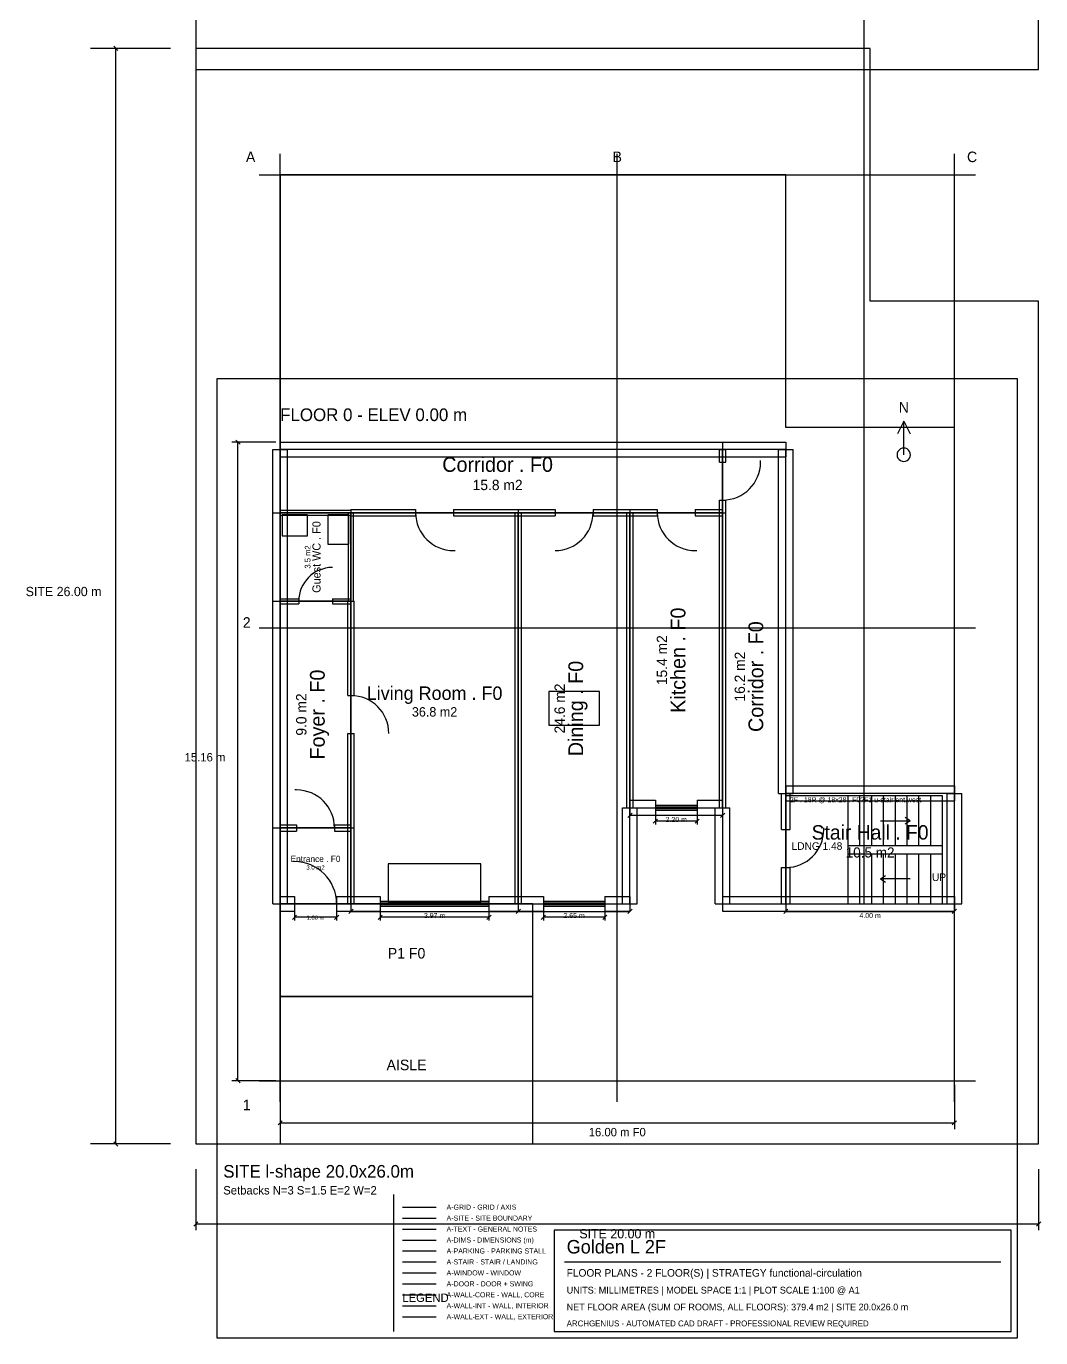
# Model space of a CAD drawing. Extents: x -4025 to 22726, y -4600 to 51500.
# Drawn here: x -4025 to 20050, y -4600 to 26525 of the extents above; entities that cross this region are included whole.
import ezdxf
from ezdxf.enums import TextEntityAlignment as Align

# ---------------------------------------------------------------- set-up
doc = ezdxf.new("R2010")
doc.units = 0
doc.linetypes.add('CENTER', pattern=[0])
doc.linetypes.add('DASHED', pattern=[0])
for name, color, linetype in [('A-AXIS', 1, 'CENTER'), ('A-AXIS-TEXT', 1, 'CONTINUOUS'), ('A-BLDG-OUT', 9, 'DASHED'), ('A-DIMS', 2, 'CONTINUOUS'), ('A-DOOR', 3, 'CONTINUOUS'), ('A-FLOOR-0-A-BLDG-OUT', 9, 'DASHED'), ('A-FLOOR-0-A-DIMS', 2, 'CONTINUOUS'), ('A-FLOOR-0-A-DOOR', 3, 'CONTINUOUS'), ('A-FLOOR-0-A-FURN', 8, 'CONTINUOUS'), ('A-FLOOR-0-A-PARKING', 8, 'CONTINUOUS'), ('A-FLOOR-0-A-ROOM', 7, 'CONTINUOUS'), ('A-FLOOR-0-A-SANITARY', 3, 'CONTINUOUS'), ('A-FLOOR-0-A-SETBACK', 2, 'DASHED'), ('A-FLOOR-0-A-SITE', 3, 'DASHED'), ('A-FLOOR-0-A-STAIR', 6, 'CONTINUOUS'), ('A-FLOOR-0-A-STAIR-DIR', 6, 'CONTINUOUS'), ('A-FLOOR-0-A-STAIR-TREAD', 8, 'CONTINUOUS'), ('A-FLOOR-0-A-TEXT', 7, 'CONTINUOUS'), ('A-FLOOR-0-A-WALL-CORE', 7, 'CONTINUOUS'), ('A-FLOOR-0-A-WALL-EXT', 7, 'CONTINUOUS'), ('A-FLOOR-0-A-WALL-INT', 7, 'CONTINUOUS'), ('A-FLOOR-0-A-WALL-SERVICE', 7, 'CONTINUOUS'), ('A-FLOOR-0-A-WINDOW', 4, 'CONTINUOUS'), ('A-FLOOR-1-A-SITE', 3, 'DASHED'), ('A-FURN', 8, 'CONTINUOUS'), ('A-GRID', 1, 'CENTER'), ('A-NORTH', 7, 'CONTINUOUS'), ('A-PARKING', 8, 'CONTINUOUS'), ('A-ROOM', 7, 'CONTINUOUS'), ('A-SANITARY', 3, 'CONTINUOUS'), ('A-SETBACK', 2, 'DASHED'), ('A-SITE', 3, 'DASHED'), ('A-STAIR', 6, 'CONTINUOUS'), ('A-STAIR-DIR', 6, 'CONTINUOUS'), ('A-STAIR-TREAD', 8, 'CONTINUOUS'), ('A-TEXT', 7, 'CONTINUOUS'), ('A-TITLE', 7, 'CONTINUOUS'), ('A-WALL-CORE', 7, 'CONTINUOUS'), ('A-WALL-EXT', 7, 'CONTINUOUS'), ('A-WALL-INT', 7, 'CONTINUOUS'), ('A-WALL-SERVICE', 7, 'CONTINUOUS'), ('A-WINDOW', 4, 'CONTINUOUS')]:
    doc.layers.add(name, color=color, linetype=linetype)

msp = doc.modelspace()

# ---------------------------------------------------------------- linework, layer by layer
at = {"layer": 'A-AXIS'}
for p, q in [((10000, 1000), (10000, 23500)), ((1500, 12250), (18500, 12250))]:
    msp.add_line(p, q, dxfattribs=at)
at = {"layer": 'A-BLDG-OUT'}
msp.add_lwpolyline([(2000, 1500), (18000, 1500), (18000, 17000), (14000, 17000), (14000, 23000), (2000, 23000)], close=True, dxfattribs=at)
at = {"layer": 'A-DIMS'}
for p, q in [((-600, 26000), (-2500, 26000)), ((-1850, 25950), (-1950, 26050)), ((-1900, 0), (-1900, 26000)), ((1900, 16655), (850, 16655)), ((1050, 16605), (950, 16705)), ((1000, 1500), (1000, 16655)), ((10250, 7750), (10350, 7850)), ((10300, 7800), (12500, 7800)), ((10905, 7930), (10905, 7580)), ((11895, 7930), (11895, 7580)), ((12450, 7750), (12550, 7850)), ((10855, 7610), (10955, 7710)), ((11895, 7660), (10905, 7660)), ((11845, 7610), (11945, 7710)), ((2340, 5650), (2340, 5300)), ((3340, 5650), (3340, 5300)), ((4374.75, 5650), (4374.75, 5300)), ((6955.25, 5650), (6955.25, 5300)), ((8246.25, 5650), (8246.25, 5300)), ((9703.75, 5650), (9703.75, 5300)), ((2290, 5330), (2390, 5430)), ((3340, 5380), (2340, 5380)), ((3290, 5330), (3390, 5430)), ((3630, 5470), (3730, 5570)), ((3680, 5520), (7650, 5520)), ((4324.75, 5330), (4424.75, 5430)), ((6955.25, 5380), (4374.75, 5380)), ((6905.25, 5330), (7005.25, 5430)), ((7600, 5470), (7700, 5570)), ((7650, 5520), (10300, 5520)), ((8196.25, 5330), (8296.25, 5430)), ((9703.75, 5380), (8246.25, 5380)), ((9653.75, 5330), (9753.75, 5430)), ((10250, 5470), (10350, 5570)), ((13950, 5470), (14050, 5570)), ((14000, 5520), (18000, 5520)), ((17950, 5470), (18050, 5570)), ((1900, 1500), (850, 1500)), ((1050, 1450), (950, 1550)), ((2000, 1400), (2000, 350)), ((18000, 1400), (18000, 350)), ((1950, 450), (2050, 550)), ((2000, 500), (18000, 500)), ((17950, 450), (18050, 550)), ((-600, 0), (-2500, 0)), ((-1850, -50), (-1950, 50)), ((0, -600), (0, -2050)), ((20000, -600), (20000, -2050)), ((-50, -1950), (50, -1850)), ((19950, -1950), (20050, -1850)), ((0, -1900), (20000, -1900)), ((4900, -2280), (5700, -2280))]:
    msp.add_line(p, q, dxfattribs=at)
at = {"layer": 'A-DOOR'}
for p, q in [((13400, 16180), (13400, 16220)), ((12500, 16180), (12500, 15280)), ((6115, 14980), (5215, 14980)), ((8525, 14980), (9425, 14980)), ((11850, 14980), (10950, 14980)), ((6115, 14080), (6155, 14080)), ((8525, 14080), (8565, 14080)), ((11850, 14080), (11890, 14080)), ((3240, 13680), (3200, 13680)), ((3240, 12880), (2440, 12880)), ((3680, 9740), (3680, 10640)), ((4580, 9740), (4580, 9780)), ((2390, 8400), (2350, 8400)), ((2390, 7500), (3290, 7500)), ((14900, 7460), (14900, 7500)), ((14000, 7460), (14000, 6560)), ((2340, 6700), (2300, 6700)), ((2340, 5700), (3340, 5700)), ((4900, -3320), (5700, -3320))]:
    msp.add_line(p, q, dxfattribs=at)
for centre, radius, start, end in [((12500, 16180), 900, 270, 0), ((6115, 14980), 900, 180, 270), ((8525, 14980), 900, 270, 0), ((11850, 14980), 900, 180, 270), ((3240, 12880), 800, 90, 180), ((3680, 9740), 900, 0, 90), ((2390, 7500), 900, 0, 90), ((14000, 7460), 900, 270, 0), ((2340, 5700), 1000, 0, 90)]:
    msp.add_arc(centre, radius, start, end, dxfattribs=at)
at = {"layer": 'A-FLOOR-0-A-BLDG-OUT'}
msp.add_lwpolyline([(2000, 1500), (18000, 1500), (18000, 17000), (14000, 17000), (14000, 23000), (2000, 23000)], close=True, dxfattribs=at)
at = {"layer": 'A-FLOOR-0-A-DIMS'}
for p, q in [((-600, 26000), (-2500, 26000)), ((-1850, 25950), (-1950, 26050)), ((-1900, 0), (-1900, 26000)), ((1900, 16655), (850, 16655)), ((1050, 16605), (950, 16705)), ((1000, 1500), (1000, 16655)), ((10250, 7750), (10350, 7850)), ((10300, 7800), (12500, 7800)), ((10905, 7930), (10905, 7580)), ((11895, 7930), (11895, 7580)), ((12450, 7750), (12550, 7850)), ((10855, 7610), (10955, 7710)), ((11895, 7660), (10905, 7660)), ((11845, 7610), (11945, 7710)), ((2340, 5650), (2340, 5300)), ((3340, 5650), (3340, 5300)), ((4374.75, 5650), (4374.75, 5300)), ((6955.25, 5650), (6955.25, 5300)), ((8246.25, 5650), (8246.25, 5300)), ((9703.75, 5650), (9703.75, 5300)), ((2290, 5330), (2390, 5430)), ((3340, 5380), (2340, 5380)), ((3290, 5330), (3390, 5430)), ((3630, 5470), (3730, 5570)), ((3680, 5520), (7650, 5520)), ((4324.75, 5330), (4424.75, 5430)), ((6955.25, 5380), (4374.75, 5380)), ((6905.25, 5330), (7005.25, 5430)), ((7600, 5470), (7700, 5570)), ((7650, 5520), (10300, 5520)), ((8196.25, 5330), (8296.25, 5430)), ((9703.75, 5380), (8246.25, 5380)), ((9653.75, 5330), (9753.75, 5430)), ((10250, 5470), (10350, 5570)), ((13950, 5470), (14050, 5570)), ((14000, 5520), (18000, 5520)), ((17950, 5470), (18050, 5570)), ((1900, 1500), (850, 1500)), ((1050, 1450), (950, 1550)), ((2000, 1400), (2000, 350)), ((18000, 1400), (18000, 350)), ((1950, 450), (2050, 550)), ((2000, 500), (18000, 500)), ((17950, 450), (18050, 550)), ((-600, 0), (-2500, 0)), ((-1850, -50), (-1950, 50)), ((0, -600), (0, -2050)), ((20000, -600), (20000, -2050)), ((-50, -1950), (50, -1850)), ((19950, -1950), (20050, -1850)), ((0, -1900), (20000, -1900)), ((4900, -2280), (5700, -2280))]:
    msp.add_line(p, q, dxfattribs=at)
at = {"layer": 'A-FLOOR-0-A-DOOR'}
for p, q in [((13400, 16180), (13400, 16220)), ((12500, 16180), (12500, 15280)), ((6115, 14980), (5215, 14980)), ((8525, 14980), (9425, 14980)), ((11850, 14980), (10950, 14980)), ((6115, 14080), (6155, 14080)), ((8525, 14080), (8565, 14080)), ((11850, 14080), (11890, 14080)), ((3240, 13680), (3200, 13680)), ((3240, 12880), (2440, 12880)), ((3680, 9740), (3680, 10640)), ((4580, 9740), (4580, 9780)), ((2390, 8400), (2350, 8400)), ((2390, 7500), (3290, 7500)), ((14900, 7460), (14900, 7500)), ((14000, 7460), (14000, 6560)), ((2340, 6700), (2300, 6700)), ((2340, 5700), (3340, 5700)), ((4900, -3320), (5700, -3320))]:
    msp.add_line(p, q, dxfattribs=at)
for centre, radius, start, end in [((12500, 16180), 900, 270, 0), ((6115, 14980), 900, 180, 270), ((8525, 14980), 900, 270, 0), ((11850, 14980), 900, 180, 270), ((3240, 12880), 800, 90, 180), ((3680, 9740), 900, 0, 90), ((2390, 7500), 900, 0, 90), ((14000, 7460), 900, 270, 0), ((2340, 5700), 1000, 0, 90)]:
    msp.add_arc(centre, radius, start, end, dxfattribs=at)
at = {"layer": 'A-FLOOR-0-A-FURN'}
for p, q in [((9575, 10740), (8375, 10740)), ((8375, 10740), (8375, 9940)), ((9575, 9940), (9575, 10740)), ((8375, 9940), (9575, 9940)), ((6765, 6650), (4565, 6650)), ((4565, 6650), (4565, 5750)), ((6765, 5750), (6765, 6650)), ((4565, 5750), (6765, 5750))]:
    msp.add_line(p, q, dxfattribs=at)
at = {"layer": 'A-FLOOR-0-A-PARKING'}
for p, q in [((8000, 5700), (2000, 5700)), ((2000, 5700), (2000, 3500)), ((8000, 3500), (8000, 5700)), ((2000, 3500), (8000, 3500)), ((4900, -2540), (5700, -2540))]:
    msp.add_line(p, q, dxfattribs=at)
msp.add_lwpolyline([(2000, 0), (8000, 0), (8000, 3500), (2000, 3500)], close=True, dxfattribs=at)
at = {"layer": 'A-FLOOR-0-A-ROOM'}
for points in [[(2000, 14980), (12500, 14980), (12500, 16480), (2000, 16480)], [(12500, 5700), (14000, 5700), (14000, 16480), (12500, 16480)], [(2000, 12880), (3680, 12880), (3680, 14980), (2000, 14980)], [(3680, 5700), (7650, 5700), (7650, 14980), (3680, 14980)], [(7650, 5700), (10300, 5700), (10300, 14980), (7650, 14980)], [(10300, 7980), (12500, 7980), (12500, 14980), (10300, 14980)], [(2000, 7500), (3680, 7500), (3680, 12880), (2000, 12880)], [(14000, 5700), (18000, 5700), (18000, 8320), (14000, 8320)], [(2000, 5700), (3680, 5700), (3680, 7500), (2000, 7500)]]:
    msp.add_lwpolyline(points, close=True, dxfattribs=at)
at = {"layer": 'A-FLOOR-0-A-SANITARY'}
for p, q in [((2650, 14930), (2050, 14930)), ((2050, 14930), (2050, 14430)), ((2650, 14430), (2650, 14930)), ((3630, 14930), (3130, 14930)), ((3130, 14930), (3130, 14230)), ((3630, 14230), (3630, 14930)), ((2050, 14430), (2650, 14430)), ((3130, 14230), (3630, 14230))]:
    msp.add_line(p, q, dxfattribs=at)
at = {"layer": 'A-FLOOR-0-A-SETBACK'}
msp.add_lwpolyline([(2000, 1500), (18000, 1500), (18000, 17000), (14000, 17000), (14000, 23000), (2000, 23000)], close=True, dxfattribs=at)
at = {"layer": 'A-FLOOR-0-A-SITE'}
msp.add_line((4900, -1760), (5700, -1760), dxfattribs=at)
msp.add_lwpolyline([(0, 0), (20000, 0), (20000, 20000), (16000, 20000), (16000, 26000), (0, 26000)], close=True, dxfattribs=at)
at = {"layer": 'A-FLOOR-0-A-STAIR'}
for p, q in [((17719, 8258), (14000, 8258)), ((14000, 8258), (14000, 5700)), ((17719, 5700), (17719, 8258)), ((14000, 5700), (17719, 5700)), ((4900, -2800), (5700, -2800))]:
    msp.add_line(p, q, dxfattribs=at)
msp.add_lwpolyline([(14000, 5700), (15479, 5700), (15479, 8258), (14000, 8258)], close=True, dxfattribs=at)
for points in [[(15479, 7079), (17719, 7079), (17719, 8258), (15479, 8258)], [(15479, 5700), (17719, 5700), (17719, 6879), (15479, 6879)]]:
    msp.add_lwpolyline(points, dxfattribs=at)
at = {"layer": 'A-FLOOR-0-A-STAIR-DIR'}
for p, q in [((16249, 7668.5), (16949, 7668.5)), ((16949, 7668.5), (16829, 7748.5)), ((16949, 7668.5), (16829, 7588.5)), ((16249, 6289.5), (16369, 6369.5)), ((16949, 6289.5), (16249, 6289.5)), ((16249, 6289.5), (16369, 6209.5))]:
    msp.add_line(p, q, dxfattribs=at)
at = {"layer": 'A-FLOOR-0-A-STAIR-TREAD'}
for p, q in [((15759, 7079), (15759, 8258)), ((16039, 7079), (16039, 8258)), ((16319, 7079), (16319, 8258)), ((16599, 7079), (16599, 8258)), ((16879, 7079), (16879, 8258)), ((17159, 7079), (17159, 8258)), ((17439, 7079), (17439, 8258)), ((15759, 5700), (15759, 6879)), ((16039, 5700), (16039, 6879)), ((16319, 5700), (16319, 6879)), ((16599, 5700), (16599, 6879)), ((16879, 5700), (16879, 6879)), ((17159, 5700), (17159, 6879)), ((17439, 5700), (17439, 6879))]:
    msp.add_line(p, q, dxfattribs=at)
at = {"layer": 'A-FLOOR-0-A-TEXT'}
msp.add_line((4900, -2020), (5700, -2020), dxfattribs=at)
at = {"layer": 'A-FLOOR-0-A-WALL-CORE'}
for p, q in [((13900, 7460), (13900, 8320)), ((13900, 8320), (14100, 8320)), ((14100, 7460), (14100, 8320)), ((13900, 7460), (14100, 7460)), ((13900, 5700), (13900, 6560)), ((13900, 6560), (14100, 6560)), ((14100, 5700), (14100, 6560)), ((13900, 5700), (14100, 5700)), ((4900, -3580), (5700, -3580))]:
    msp.add_line(p, q, dxfattribs=at)
at = {"layer": 'A-FLOOR-0-A-WALL-EXT'}
for p, q in [((2000, 16655), (12500, 16655)), ((2000, 16655), (2000, 16305)), ((12500, 16655), (12500, 16305)), ((12500, 16655), (14000, 16655)), ((14000, 16655), (14000, 16305)), ((1825, 14980), (1825, 16480)), ((1825, 16480), (2175, 16480)), ((2000, 16305), (12500, 16305)), ((2175, 14980), (2175, 16480)), ((12500, 16305), (14000, 16305)), ((13825, 8320), (13825, 16480)), ((13825, 16480), (14175, 16480)), ((14175, 8320), (14175, 16480)), ((1825, 12880), (1825, 14980)), ((1825, 14980), (2175, 14980)), ((2175, 12880), (2175, 14980)), ((1825, 7500), (1825, 12880)), ((1825, 12880), (2175, 12880)), ((2175, 7500), (2175, 12880)), ((14000, 8495), (18000, 8495)), ((14000, 8495), (14000, 8145)), ((18000, 8495), (18000, 8145)), ((10300, 8155), (10905, 8155)), ((10300, 8155), (10300, 7805)), ((10905, 8155), (10905, 7805)), ((11895, 8155), (12500, 8155)), ((11895, 8155), (11895, 7805)), ((12500, 8155), (12500, 7805)), ((13825, 8320), (14175, 8320)), ((14000, 8145), (18000, 8145)), ((17825, 5700), (17825, 8320)), ((17825, 8320), (18175, 8320)), ((18175, 5700), (18175, 8320)), ((10125, 5700), (10125, 7980)), ((10125, 7980), (10475, 7980)), ((10300, 7805), (10905, 7805)), ((10475, 5700), (10475, 7980)), ((11895, 7805), (12500, 7805)), ((12325, 5700), (12325, 7980)), ((12325, 7980), (12675, 7980)), ((12675, 5700), (12675, 7980)), ((1825, 5700), (1825, 7500)), ((1825, 7500), (2175, 7500)), ((2175, 5700), (2175, 7500)), ((1825, 5700), (2175, 5700)), ((2000, 5875), (2340, 5875)), ((2000, 5875), (2000, 5525)), ((2340, 5875), (2340, 5525)), ((3340, 5875), (3680, 5875)), ((3340, 5875), (3340, 5525)), ((3680, 5875), (3680, 5525)), ((3680, 5875), (4374.75, 5875)), ((4374.75, 5875), (4374.75, 5525)), ((6955.25, 5875), (7650, 5875)), ((6955.25, 5875), (6955.25, 5525)), ((7650, 5875), (7650, 5525)), ((7650, 5875), (8246.25, 5875)), ((8246.25, 5875), (8246.25, 5525)), ((9703.75, 5875), (10300, 5875)), ((9703.75, 5875), (9703.75, 5525)), ((10125, 5700), (10475, 5700)), ((10300, 5875), (10300, 5525)), ((12325, 5700), (12675, 5700)), ((12500, 5875), (14000, 5875)), ((12500, 5875), (12500, 5525)), ((14000, 5875), (14000, 5525)), ((14000, 5875), (18000, 5875)), ((17825, 5700), (18175, 5700)), ((18000, 5875), (18000, 5525)), ((2000, 5525), (2340, 5525)), ((3340, 5525), (3680, 5525)), ((3680, 5525), (4374.75, 5525)), ((6955.25, 5525), (7650, 5525)), ((7650, 5525), (8246.25, 5525)), ((9703.75, 5525), (10300, 5525)), ((12500, 5525), (14000, 5525)), ((14000, 5525), (18000, 5525)), ((4900, -4100), (5700, -4100))]:
    msp.add_line(p, q, dxfattribs=at)
at = {"layer": 'A-FLOOR-0-A-WALL-INT'}
for p, q in [((12425, 16180), (12425, 16480)), ((12425, 16480), (12575, 16480)), ((12575, 16180), (12575, 16480)), ((12425, 16180), (12575, 16180)), ((12425, 14980), (12425, 15280)), ((12425, 15280), (12575, 15280)), ((12575, 14980), (12575, 15280)), ((3680, 15055), (5215, 15055)), ((3680, 15055), (3680, 14905)), ((5215, 15055), (5215, 14905)), ((6115, 15055), (7650, 15055)), ((6115, 15055), (6115, 14905)), ((7575, 5700), (7575, 14980)), ((7575, 14980), (7725, 14980)), ((7650, 15055), (7650, 14905)), ((7650, 15055), (8525, 15055)), ((7725, 5700), (7725, 14980)), ((8525, 15055), (8525, 14905)), ((9425, 15055), (10300, 15055)), ((9425, 15055), (9425, 14905)), ((10225, 7980), (10225, 14980)), ((10225, 14980), (10375, 14980)), ((10300, 15055), (10300, 14905)), ((10300, 15055), (10950, 15055)), ((10375, 7980), (10375, 14980)), ((10950, 15055), (10950, 14905)), ((11850, 15055), (12500, 15055)), ((11850, 15055), (11850, 14905)), ((12425, 7980), (12425, 14980)), ((12425, 14980), (12575, 14980)), ((12500, 15055), (12500, 14905)), ((12575, 7980), (12575, 14980)), ((3680, 14905), (5215, 14905)), ((6115, 14905), (7650, 14905)), ((7650, 14905), (8525, 14905)), ((9425, 14905), (10300, 14905)), ((10300, 14905), (10950, 14905)), ((11850, 14905), (12500, 14905)), ((3605, 10640), (3605, 12880)), ((3605, 12880), (3755, 12880)), ((3755, 10640), (3755, 12880)), ((3605, 10640), (3755, 10640)), ((3605, 7500), (3605, 9740)), ((3605, 9740), (3755, 9740)), ((3755, 7500), (3755, 9740)), ((10225, 7980), (10375, 7980)), ((12425, 7980), (12575, 7980)), ((2000, 7575), (2390, 7575)), ((2000, 7575), (2000, 7425)), ((2390, 7575), (2390, 7425)), ((3290, 7575), (3680, 7575)), ((3290, 7575), (3290, 7425)), ((3605, 5700), (3605, 7500)), ((3605, 7500), (3755, 7500)), ((3680, 7575), (3680, 7425)), ((3755, 5700), (3755, 7500)), ((2000, 7425), (2390, 7425)), ((3290, 7425), (3680, 7425)), ((3605, 5700), (3755, 5700)), ((7575, 5700), (7725, 5700)), ((4900, -3840), (5700, -3840))]:
    msp.add_line(p, q, dxfattribs=at)
at = {"layer": 'A-FLOOR-0-A-WALL-SERVICE'}
for p, q in [((2000, 15040), (3680, 15040)), ((2000, 15040), (2000, 14920)), ((3620, 12880), (3620, 14980)), ((3620, 14980), (3740, 14980)), ((3680, 15040), (3680, 14920)), ((3740, 12880), (3740, 14980)), ((2000, 14920), (3680, 14920)), ((2000, 12940), (2440, 12940)), ((2000, 12940), (2000, 12820)), ((2000, 12820), (2440, 12820)), ((2440, 12940), (2440, 12820)), ((3240, 12940), (3680, 12940)), ((3240, 12940), (3240, 12820)), ((3240, 12820), (3680, 12820)), ((3620, 12880), (3740, 12880)), ((3680, 12940), (3680, 12820))]:
    msp.add_line(p, q, dxfattribs=at)
at = {"layer": 'A-FLOOR-0-A-WINDOW'}
for p, q in [((10905, 8040), (11895, 8040)), ((10905, 8000), (11895, 8000)), ((10905, 7960), (11895, 7960)), ((10905, 7920), (11895, 7920)), ((4374.75, 5760), (6955.25, 5760)), ((4374.75, 5720), (6955.25, 5720)), ((4374.75, 5680), (6955.25, 5680)), ((4374.75, 5640), (6955.25, 5640)), ((8246.25, 5760), (9703.75, 5760)), ((8246.25, 5720), (9703.75, 5720)), ((8246.25, 5680), (9703.75, 5680)), ((8246.25, 5640), (9703.75, 5640)), ((4900, -3060), (5700, -3060))]:
    msp.add_line(p, q, dxfattribs=at)
at = {"layer": 'A-FLOOR-1-A-SITE'}
msp.add_lwpolyline([(0, 25500), (20000, 25500), (20000, 45500), (16000, 45500), (16000, 51500), (0, 51500)], close=True, dxfattribs=at)
at = {"layer": 'A-FURN'}
for p, q in [((9575, 10740), (8375, 10740)), ((8375, 10740), (8375, 9940)), ((9575, 9940), (9575, 10740)), ((8375, 9940), (9575, 9940)), ((6765, 6650), (4565, 6650)), ((4565, 6650), (4565, 5750)), ((6765, 5750), (6765, 6650)), ((4565, 5750), (6765, 5750))]:
    msp.add_line(p, q, dxfattribs=at)
at = {"layer": 'A-GRID'}
for p, q in [((2000, 1000), (2000, 23500)), ((18000, 1000), (18000, 23500)), ((1500, 23000), (18500, 23000)), ((1500, 1500), (18500, 1500)), ((4900, -1500), (5700, -1500))]:
    msp.add_line(p, q, dxfattribs=at)
at = {"layer": 'A-NORTH'}
for p, q in [((16800, 17155), (16650, 16855)), ((16800, 16355), (16800, 17155)), ((16800, 17155), (16950, 16855)), ((16758.59, 16509.55), (16720, 16493.56)), ((16800, 16515), (16758.59, 16509.55)), ((16841.41, 16509.55), (16800, 16515)), ((16880, 16493.56), (16841.41, 16509.55)), ((16645.45, 16396.41), (16640, 16355)), ((16640, 16355), (16645.45, 16313.59)), ((16661.44, 16435), (16645.45, 16396.41)), ((16645.45, 16313.59), (16661.44, 16275)), ((16686.86, 16468.14), (16661.44, 16435)), ((16661.44, 16275), (16686.86, 16241.86)), ((16720, 16493.56), (16686.86, 16468.14)), ((16686.86, 16241.86), (16720, 16216.44)), ((16720, 16216.44), (16758.59, 16200.45)), ((16758.59, 16200.45), (16800, 16195)), ((16800, 16195), (16841.41, 16200.45)), ((16841.41, 16200.45), (16880, 16216.44)), ((16913.14, 16468.14), (16880, 16493.56)), ((16880, 16216.44), (16913.14, 16241.86)), ((16938.56, 16435), (16913.14, 16468.14)), ((16913.14, 16241.86), (16938.56, 16275)), ((16954.55, 16396.41), (16938.56, 16435)), ((16938.56, 16275), (16954.55, 16313.59)), ((16960, 16355), (16954.55, 16396.41)), ((16954.55, 16313.59), (16960, 16355))]:
    msp.add_line(p, q, dxfattribs=at)
at = {"layer": 'A-PARKING'}
for p, q in [((8000, 5700), (2000, 5700)), ((2000, 5700), (2000, 3500)), ((8000, 3500), (8000, 5700)), ((2000, 3500), (8000, 3500)), ((4900, -2540), (5700, -2540))]:
    msp.add_line(p, q, dxfattribs=at)
msp.add_lwpolyline([(2000, 0), (8000, 0), (8000, 3500), (2000, 3500)], close=True, dxfattribs=at)
at = {"layer": 'A-ROOM'}
for points in [[(2000, 14980), (12500, 14980), (12500, 16480), (2000, 16480)], [(12500, 5700), (14000, 5700), (14000, 16480), (12500, 16480)], [(2000, 12880), (3680, 12880), (3680, 14980), (2000, 14980)], [(3680, 5700), (7650, 5700), (7650, 14980), (3680, 14980)], [(7650, 5700), (10300, 5700), (10300, 14980), (7650, 14980)], [(10300, 7980), (12500, 7980), (12500, 14980), (10300, 14980)], [(2000, 7500), (3680, 7500), (3680, 12880), (2000, 12880)], [(14000, 5700), (18000, 5700), (18000, 8320), (14000, 8320)], [(2000, 5700), (3680, 5700), (3680, 7500), (2000, 7500)]]:
    msp.add_lwpolyline(points, close=True, dxfattribs=at)
at = {"layer": 'A-SANITARY'}
for p, q in [((2650, 14930), (2050, 14930)), ((2050, 14930), (2050, 14430)), ((2650, 14430), (2650, 14930)), ((3630, 14930), (3130, 14930)), ((3130, 14930), (3130, 14230)), ((3630, 14230), (3630, 14930)), ((2050, 14430), (2650, 14430)), ((3130, 14230), (3630, 14230))]:
    msp.add_line(p, q, dxfattribs=at)
at = {"layer": 'A-SETBACK'}
msp.add_lwpolyline([(2000, 1500), (18000, 1500), (18000, 17000), (14000, 17000), (14000, 23000), (2000, 23000)], close=True, dxfattribs=at)
at = {"layer": 'A-SITE'}
msp.add_line((4900, -1760), (5700, -1760), dxfattribs=at)
msp.add_lwpolyline([(0, 0), (20000, 0), (20000, 20000), (16000, 20000), (16000, 26000), (0, 26000)], close=True, dxfattribs=at)
at = {"layer": 'A-STAIR'}
for p, q in [((15859.5, 5700), (15859.5, 48500)), ((17719, 8258), (14000, 8258)), ((14000, 8258), (14000, 5700)), ((17719, 5700), (17719, 8258)), ((14000, 5700), (17719, 5700)), ((4900, -2800), (5700, -2800))]:
    msp.add_line(p, q, dxfattribs=at)
msp.add_lwpolyline([(14000, 5700), (15479, 5700), (15479, 8258), (14000, 8258)], close=True, dxfattribs=at)
for points in [[(15479, 7079), (17719, 7079), (17719, 8258), (15479, 8258)], [(15479, 5700), (17719, 5700), (17719, 6879), (15479, 6879)]]:
    msp.add_lwpolyline(points, dxfattribs=at)
at = {"layer": 'A-STAIR-DIR'}
for p, q in [((16249, 7668.5), (16949, 7668.5)), ((16949, 7668.5), (16829, 7748.5)), ((16949, 7668.5), (16829, 7588.5)), ((16249, 6289.5), (16369, 6369.5)), ((16949, 6289.5), (16249, 6289.5)), ((16249, 6289.5), (16369, 6209.5))]:
    msp.add_line(p, q, dxfattribs=at)
at = {"layer": 'A-STAIR-TREAD'}
for p, q in [((15759, 7079), (15759, 8258)), ((16039, 7079), (16039, 8258)), ((16319, 7079), (16319, 8258)), ((16599, 7079), (16599, 8258)), ((16879, 7079), (16879, 8258)), ((17159, 7079), (17159, 8258)), ((17439, 7079), (17439, 8258)), ((15759, 5700), (15759, 6879)), ((16039, 5700), (16039, 6879)), ((16319, 5700), (16319, 6879)), ((16599, 5700), (16599, 6879)), ((16879, 5700), (16879, 6879)), ((17159, 5700), (17159, 6879)), ((17439, 5700), (17439, 6879))]:
    msp.add_line(p, q, dxfattribs=at)
at = {"layer": 'A-TEXT'}
msp.add_line((4900, -2020), (5700, -2020), dxfattribs=at)
at = {"layer": 'A-TITLE'}
for p, q in [((19500, 18155), (500, 18155)), ((500, 18155), (500, -4600)), ((19500, -4600), (19500, 18155)), ((4700, -4450), (4700, -1200)), ((19350, -2050), (8500, -2050)), ((8500, -2050), (8500, -4450)), ((19350, -4450), (19350, -2050)), ((8750, -2800), (19100, -2800)), ((500, -4600), (19500, -4600)), ((8500, -4450), (19350, -4450))]:
    msp.add_line(p, q, dxfattribs=at)
at = {"layer": 'A-WALL-CORE'}
for p, q in [((13900, 7460), (13900, 8320)), ((13900, 8320), (14100, 8320)), ((14100, 7460), (14100, 8320)), ((13900, 7460), (14100, 7460)), ((13900, 5700), (13900, 6560)), ((13900, 6560), (14100, 6560)), ((14100, 5700), (14100, 6560)), ((13900, 5700), (14100, 5700)), ((4900, -3580), (5700, -3580))]:
    msp.add_line(p, q, dxfattribs=at)
at = {"layer": 'A-WALL-EXT'}
for p, q in [((2000, 16655), (12500, 16655)), ((2000, 16655), (2000, 16305)), ((12500, 16655), (12500, 16305)), ((12500, 16655), (14000, 16655)), ((14000, 16655), (14000, 16305)), ((1825, 14980), (1825, 16480)), ((1825, 16480), (2175, 16480)), ((2000, 16305), (12500, 16305)), ((2175, 14980), (2175, 16480)), ((12500, 16305), (14000, 16305)), ((13825, 8320), (13825, 16480)), ((13825, 16480), (14175, 16480)), ((14175, 8320), (14175, 16480)), ((1825, 12880), (1825, 14980)), ((1825, 14980), (2175, 14980)), ((2175, 12880), (2175, 14980)), ((1825, 7500), (1825, 12880)), ((1825, 12880), (2175, 12880)), ((2175, 7500), (2175, 12880)), ((14000, 8495), (18000, 8495)), ((14000, 8495), (14000, 8145)), ((18000, 8495), (18000, 8145)), ((10300, 8155), (10905, 8155)), ((10300, 8155), (10300, 7805)), ((10905, 8155), (10905, 7805)), ((11895, 8155), (12500, 8155)), ((11895, 8155), (11895, 7805)), ((12500, 8155), (12500, 7805)), ((13825, 8320), (14175, 8320)), ((14000, 8145), (18000, 8145)), ((17825, 5700), (17825, 8320)), ((17825, 8320), (18175, 8320)), ((18175, 5700), (18175, 8320)), ((10125, 5700), (10125, 7980)), ((10125, 7980), (10475, 7980)), ((10300, 7805), (10905, 7805)), ((10475, 5700), (10475, 7980)), ((11895, 7805), (12500, 7805)), ((12325, 5700), (12325, 7980)), ((12325, 7980), (12675, 7980)), ((12675, 5700), (12675, 7980)), ((1825, 5700), (1825, 7500)), ((1825, 7500), (2175, 7500)), ((2175, 5700), (2175, 7500)), ((1825, 5700), (2175, 5700)), ((2000, 5875), (2340, 5875)), ((2000, 5875), (2000, 5525)), ((2340, 5875), (2340, 5525)), ((3340, 5875), (3680, 5875)), ((3340, 5875), (3340, 5525)), ((3680, 5875), (3680, 5525)), ((3680, 5875), (4374.75, 5875)), ((4374.75, 5875), (4374.75, 5525)), ((6955.25, 5875), (7650, 5875)), ((6955.25, 5875), (6955.25, 5525)), ((7650, 5875), (7650, 5525)), ((7650, 5875), (8246.25, 5875)), ((8246.25, 5875), (8246.25, 5525)), ((9703.75, 5875), (10300, 5875)), ((9703.75, 5875), (9703.75, 5525)), ((10125, 5700), (10475, 5700)), ((10300, 5875), (10300, 5525)), ((12325, 5700), (12675, 5700)), ((12500, 5875), (14000, 5875)), ((12500, 5875), (12500, 5525)), ((14000, 5875), (14000, 5525)), ((14000, 5875), (18000, 5875)), ((17825, 5700), (18175, 5700)), ((18000, 5875), (18000, 5525)), ((2000, 5525), (2340, 5525)), ((3340, 5525), (3680, 5525)), ((3680, 5525), (4374.75, 5525)), ((6955.25, 5525), (7650, 5525)), ((7650, 5525), (8246.25, 5525)), ((9703.75, 5525), (10300, 5525)), ((12500, 5525), (14000, 5525)), ((14000, 5525), (18000, 5525)), ((4900, -4100), (5700, -4100))]:
    msp.add_line(p, q, dxfattribs=at)
at = {"layer": 'A-WALL-INT'}
for p, q in [((12425, 16180), (12425, 16480)), ((12425, 16480), (12575, 16480)), ((12575, 16180), (12575, 16480)), ((12425, 16180), (12575, 16180)), ((12425, 14980), (12425, 15280)), ((12425, 15280), (12575, 15280)), ((12575, 14980), (12575, 15280)), ((3680, 15055), (5215, 15055)), ((3680, 15055), (3680, 14905)), ((5215, 15055), (5215, 14905)), ((6115, 15055), (7650, 15055)), ((6115, 15055), (6115, 14905)), ((7575, 5700), (7575, 14980)), ((7575, 14980), (7725, 14980)), ((7650, 15055), (7650, 14905)), ((7650, 15055), (8525, 15055)), ((7725, 5700), (7725, 14980)), ((8525, 15055), (8525, 14905)), ((9425, 15055), (10300, 15055)), ((9425, 15055), (9425, 14905)), ((10225, 7980), (10225, 14980)), ((10225, 14980), (10375, 14980)), ((10300, 15055), (10300, 14905)), ((10300, 15055), (10950, 15055)), ((10375, 7980), (10375, 14980)), ((10950, 15055), (10950, 14905)), ((11850, 15055), (12500, 15055)), ((11850, 15055), (11850, 14905)), ((12425, 7980), (12425, 14980)), ((12425, 14980), (12575, 14980)), ((12500, 15055), (12500, 14905)), ((12575, 7980), (12575, 14980)), ((3680, 14905), (5215, 14905)), ((6115, 14905), (7650, 14905)), ((7650, 14905), (8525, 14905)), ((9425, 14905), (10300, 14905)), ((10300, 14905), (10950, 14905)), ((11850, 14905), (12500, 14905)), ((3605, 10640), (3605, 12880)), ((3605, 12880), (3755, 12880)), ((3755, 10640), (3755, 12880)), ((3605, 10640), (3755, 10640)), ((3605, 7500), (3605, 9740)), ((3605, 9740), (3755, 9740)), ((3755, 7500), (3755, 9740)), ((10225, 7980), (10375, 7980)), ((12425, 7980), (12575, 7980)), ((2000, 7575), (2390, 7575)), ((2000, 7575), (2000, 7425)), ((2390, 7575), (2390, 7425)), ((3290, 7575), (3680, 7575)), ((3290, 7575), (3290, 7425)), ((3605, 5700), (3605, 7500)), ((3605, 7500), (3755, 7500)), ((3680, 7575), (3680, 7425)), ((3755, 5700), (3755, 7500)), ((2000, 7425), (2390, 7425)), ((3290, 7425), (3680, 7425)), ((3605, 5700), (3755, 5700)), ((7575, 5700), (7725, 5700)), ((4900, -3840), (5700, -3840))]:
    msp.add_line(p, q, dxfattribs=at)
at = {"layer": 'A-WALL-SERVICE'}
for p, q in [((2000, 15040), (3680, 15040)), ((2000, 15040), (2000, 14920)), ((3620, 12880), (3620, 14980)), ((3620, 14980), (3740, 14980)), ((3680, 15040), (3680, 14920)), ((3740, 12880), (3740, 14980)), ((2000, 14920), (3680, 14920)), ((2000, 12940), (2440, 12940)), ((2000, 12940), (2000, 12820)), ((2000, 12820), (2440, 12820)), ((2440, 12940), (2440, 12820)), ((3240, 12940), (3680, 12940)), ((3240, 12940), (3240, 12820)), ((3240, 12820), (3680, 12820)), ((3620, 12880), (3740, 12880)), ((3680, 12940), (3680, 12820))]:
    msp.add_line(p, q, dxfattribs=at)
at = {"layer": 'A-WINDOW'}
for p, q in [((10905, 8040), (11895, 8040)), ((10905, 8000), (11895, 8000)), ((10905, 7960), (11895, 7960)), ((10905, 7920), (11895, 7920)), ((4374.75, 5760), (6955.25, 5760)), ((4374.75, 5720), (6955.25, 5720)), ((4374.75, 5680), (6955.25, 5680)), ((4374.75, 5640), (6955.25, 5640)), ((8246.25, 5760), (9703.75, 5760)), ((8246.25, 5720), (9703.75, 5720)), ((8246.25, 5680), (9703.75, 5680)), ((8246.25, 5640), (9703.75, 5640)), ((4900, -3060), (5700, -3060))]:
    msp.add_line(p, q, dxfattribs=at)

# ---------------------------------------------------------------- texts
at = {"layer": 'A-AXIS-TEXT'}
for s, p in [('A', (1300, 23300)), ('B', (10000, 23300))]:
    msp.add_text(s, height=250, dxfattribs=at).set_placement(p, align=Align.CENTER)
msp.add_text('C', height=250, dxfattribs=at).set_placement((18300, 23300))
for s, p in [('2', (1300, 12250)), ('1', (1300, 800))]:
    msp.add_text(s, height=250, dxfattribs=at).set_placement(p, align=Align.RIGHT)
at = {"layer": 'A-DIMS'}
for s, height, p in [('SITE 26.00 m', 220, (-2240, 13000)), ('15.16 m', 200, (700, 9077.5))]:
    msp.add_text(s, height=height, dxfattribs=at).set_placement(p, align=Align.RIGHT)
for s, height, p in [('2.20 m', 120, (11400, 7640)), ('1.00 m', 100, (2840, 5320)), ('3.97 m', 120, (5665, 5360)), ('2.65 m', 120, (8975, 5360)), ('4.00 m', 120, (16000, 5360)), ('16.00 m F0', 200, (10000, 180)), ('SITE 20.00 m', 220, (10000, -2240))]:
    msp.add_text(s, height=height, dxfattribs=at).set_placement(p, align=Align.CENTER)
at = {"layer": 'A-FLOOR-0-A-DIMS'}
for s, height, p in [('SITE 26.00 m', 220, (-2240, 13000)), ('15.16 m', 200, (700, 9077.5))]:
    msp.add_text(s, height=height, dxfattribs=at).set_placement(p, align=Align.RIGHT)
for s, height, p in [('2.20 m', 120, (11400, 7640)), ('1.00 m', 100, (2840, 5320)), ('3.97 m', 120, (5665, 5360)), ('2.65 m', 120, (8975, 5360)), ('4.00 m', 120, (16000, 5360)), ('16.00 m F0', 200, (10000, 180)), ('SITE 20.00 m', 220, (10000, -2240))]:
    msp.add_text(s, height=height, dxfattribs=at).set_placement(p, align=Align.CENTER)
at = {"layer": 'A-FLOOR-0-A-PARKING'}
for s, p in [('P1 F0', (5000, 4400)), ('AISLE', (5000, 1750))]:
    msp.add_text(s, height=250, dxfattribs=at).set_placement(p, align=Align.CENTER)
at = {"layer": 'A-FLOOR-0-A-ROOM'}
for s, height, p in [('Corridor . F0', 350, (7161.13, 15949.93)), ('15.8 m2', 245, (7161.13, 15515.93)), ('Living Room . F0', 318.58, (5665, 10537.52)), ('36.8 m2', 223, (5665, 10142.48)), ('Stair Hall . F0', 342.59, (16000, 7222.41)), ('10.5 m2', 239.81, (16000, 6797.59)), ('Entrance . F0', 147.44, (2840, 6691.41)), ('3.0 m2', 103.21, (2840, 6508.59))]:
    msp.add_text(s, height=height, dxfattribs=at).set_placement(p, align=Align.CENTER)
for s, height, p in [('Guest WC . F0', 192.31, (2958.77, 13928.63)), ('3.5 m2', 134.62, (2720.31, 13928.63)), ('Kitchen . F0', 350, (11617, 11480)), ('Corridor . F0', 350, (13464.34, 11090)), ('15.4 m2', 245, (11183, 11480)), ('16.2 m2', 245, (13030.34, 11090)), ('Foyer . F0', 350, (3057.91, 10190)), ('Dining . F0', 350, (9190.01, 10333.96)), ('24.6 m2', 245, (8756.01, 10333.96)), ('9.0 m2', 245, (2623.91, 10190))]:
    msp.add_text(s, height=height, rotation=90, dxfattribs=at).set_placement(p, align=Align.CENTER)
at = {"layer": 'A-FLOOR-0-A-STAIR'}
msp.add_text('LDNG 1.48', height=180, dxfattribs=at).set_placement((14739.5, 6979), align=Align.CENTER)
at = {"layer": 'A-FLOOR-0-A-STAIR-DIR'}
msp.add_text('UP', height=180, dxfattribs=at).set_placement((17469, 6239.5))
at = {"layer": 'A-FLOOR-0-A-TEXT'}
for s, height, p in [('FLOOR 0 - ELEV 0.00 m', 300, (2000, 17155)), ('2F . 18R @ 18x28 . F0?F1 u-stair ent.west', 119.21, (14100, 8108))]:
    msp.add_text(s, height=height, dxfattribs=at).set_placement(p)
at = {"layer": 'A-NORTH'}
msp.add_text('N', height=250, dxfattribs=at).set_placement((16800, 17355), align=Align.CENTER)
at = {"layer": 'A-PARKING'}
for s, p in [('P1 F0', (5000, 4400)), ('AISLE', (5000, 1750))]:
    msp.add_text(s, height=250, dxfattribs=at).set_placement(p, align=Align.CENTER)
at = {"layer": 'A-ROOM'}
for s, height, p in [('Corridor . F0', 350, (7161.13, 15949.93)), ('15.8 m2', 245, (7161.13, 15515.93)), ('Living Room . F0', 318.58, (5665, 10537.52)), ('36.8 m2', 223, (5665, 10142.48)), ('Stair Hall . F0', 342.59, (16000, 7222.41)), ('10.5 m2', 239.81, (16000, 6797.59)), ('Entrance . F0', 147.44, (2840, 6691.41)), ('3.0 m2', 103.21, (2840, 6508.59))]:
    msp.add_text(s, height=height, dxfattribs=at).set_placement(p, align=Align.CENTER)
for s, height, p in [('Guest WC . F0', 192.31, (2958.77, 13928.63)), ('3.5 m2', 134.62, (2720.31, 13928.63)), ('Kitchen . F0', 350, (11617, 11480)), ('Corridor . F0', 350, (13464.34, 11090)), ('15.4 m2', 245, (11183, 11480)), ('16.2 m2', 245, (13030.34, 11090)), ('Foyer . F0', 350, (3057.91, 10190)), ('Dining . F0', 350, (9190.01, 10333.96)), ('24.6 m2', 245, (8756.01, 10333.96)), ('9.0 m2', 245, (2623.91, 10190))]:
    msp.add_text(s, height=height, rotation=90, dxfattribs=at).set_placement(p, align=Align.CENTER)
at = {"layer": 'A-SETBACK'}
msp.add_text('Setbacks N=3 S=1.5 E=2 W=2', height=200, dxfattribs=at).set_placement((650, -1200))
at = {"layer": 'A-SITE'}
msp.add_text('SITE l-shape 20.0x26.0m', height=300, dxfattribs=at).set_placement((650, -800))
at = {"layer": 'A-STAIR'}
msp.add_text('LDNG 1.48', height=180, dxfattribs=at).set_placement((14739.5, 6979), align=Align.CENTER)
at = {"layer": 'A-STAIR-DIR'}
msp.add_text('UP', height=180, dxfattribs=at).set_placement((17469, 6239.5))
at = {"layer": 'A-TEXT'}
for s, height, p in [('FLOOR 0 - ELEV 0.00 m', 300, (2000, 17155)), ('2F . 18R @ 18x28 . F0?F1 u-stair ent.west', 119.21, (14100, 8108))]:
    msp.add_text(s, height=height, dxfattribs=at).set_placement(p)
at = {"layer": 'A-TITLE'}
for s, height, p in [('A-GRID - GRID / AXIS', 120, (5950, -1560)), ('A-SITE - SITE BOUNDARY', 120, (5950, -1820)), ('A-TEXT - GENERAL NOTES', 120, (5950, -2080)), ('A-DIMS - DIMENSIONS (m)', 120, (5950, -2340)), ('A-PARKING - PARKING STALL', 120, (5950, -2600)), ('Golden L 2F', 320, (8800, -2600)), ('A-STAIR - STAIR / LANDING', 120, (5950, -2860)), ('A-WINDOW - WINDOW', 120, (5950, -3120)), ('FLOOR PLANS - 2 FLOOR(S) | STRATEGY functional-circulation', 180, (8800, -3150)), ('A-DOOR - DOOR + SWING', 120, (5950, -3380)), ('UNITS: MILLIMETRES | MODEL SPACE 1:1 | PLOT SCALE 1:100 @ A1', 160, (8800, -3550)), ('LEGEND', 200, (4900, -3750)), ('A-WALL-CORE - WALL, CORE', 120, (5950, -3640)), ('A-WALL-INT - WALL, INTERIOR', 120, (5950, -3900)), ('A-WALL-EXT - WALL, EXTERIOR', 120, (5950, -4160)), ('NET FLOOR AREA (SUM OF ROOMS, ALL FLOORS): 379.4 m2 | SITE 20.0x26.0 m', 160, (8800, -3950)), ('ARCHGENIUS - AUTOMATED CAD DRAFT - PROFESSIONAL REVIEW REQUIRED', 140, (8800, -4330))]:
    msp.add_text(s, height=height, dxfattribs=at).set_placement(p)

doc.saveas('drawing.dxf')
